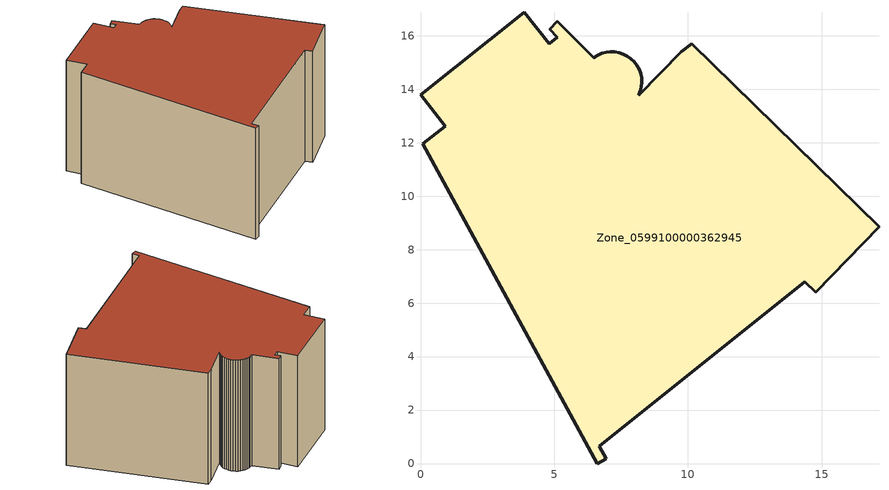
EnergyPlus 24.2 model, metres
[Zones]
Zone_0599100000362945
 floor ground (C_G): 8.23,14.59 8.27,14.43 8.28,14.26 8.26,14.1 8.22,13.94 8.16,13.78 9.75,15.4 10.15,15.7 17.15,8.85 14.78,6.4 14.38,6.79 6.69,0.64 6.94,0.18 6.62,0 0.09,11.96 0.92,12.62 0,13.79 3.88,16.87 4.81,15.7 5.12,15.95 4.84,16.24 5.12,16.54 6.49,15.19 6.63,15.27 6.78,15.34 6.94,15.38 7.11,15.4 7.27,15.4 7.43,15.37 7.59,15.31 7.74,15.24 7.87,15.14 7.99,15.02 8.09,14.89 8.17,14.75 z0
 wall outside (C_F): 8.22,13.94 8.26,14.1 8.28,14.26 8.27,14.43 8.23,14.59 8.17,14.75 8.09,14.89 7.99,15.02 7.87,15.14 7.74,15.24 7.59,15.31 7.43,15.37 7.27,15.4 7.11,15.4 6.94,15.38 6.78,15.34 6.63,15.27 6.49,15.19 5.12,16.54 4.84,16.24 5.12,15.95 4.81,15.7 3.88,16.87 0,13.79 0.92,12.62 0.09,11.96 6.62,0 6.94,0.18 6.69,0.64 14.38,6.79 14.78,6.4 17.15,8.85 10.15,15.7 9.75,15.4 8.16,13.78 8.22,13.94 z0:8.76
 roof outside (C_R): 6.49,15.19 5.12,16.54 4.84,16.24 5.12,15.95 4.81,15.7 3.88,16.87 0,13.79 0.92,12.62 0.09,11.96 6.62,0 6.94,0.18 6.69,0.64 14.38,6.79 14.78,6.4 17.15,8.85 10.15,15.7 9.75,15.4 8.16,13.78 8.22,13.94 8.26,14.1 8.28,14.26 8.27,14.43 8.23,14.59 8.17,14.75 8.09,14.89 7.99,15.02 7.87,15.14 7.74,15.24 7.59,15.31 7.43,15.37 7.27,15.4 7.11,15.4 6.94,15.38 6.78,15.34 6.63,15.27 z8.76
[BUILDING]
Pand.0599100000362945: North Axis=0; Terrain=City; Loads Convergence Tolerance Value=0.04; Temperature Convergence Tolerance Value=0.4; Solar Distribution=FullExterior; Maximum Number of Warmup Days=25; Minimum Number of Warmup Days=1
[Site:Location]
Rotterdam.The.Hague.AP_ZH_NLD Design_Conditions: Latitude=51.96; Longitude=4.45; Time Zone=1; Elevation=-4.5
[SITE:GROUNDTEMPERATURE:BUILDINGSURFACE]
18, 18, 18, 18, 18, 18, 18, 18, 18, 18, 18, 18
[MATERIAL] Thermal Absorptance=0.9; Solar Absorptance=0.7; Visible Absorptance=0.7
Name | Roughness | Thickness | Conductivity | Density | Specific Heat
G.D.1992-2005 | MediumSmooth | 0.15 | 0.06 | 540 | 1210
F.D.1992-2005 | Rough | 0.3 | 0.12 | 1920 | 840
R.D.1992-2005 | MediumRough | 0.2 | 0.08 | 1500 | 1000
[CONSTRUCTION]
C_G: G.D.1992-2005
C_F: F.D.1992-2005
C_R: R.D.1992-2005
[ZONE]
Zone_0599100000362945: Type=1; Multiplier=1; Ceiling Height=Autocalculate; Volume=Autocalculate; Floor Area=autocalculate; Part of Total Floor Area=Yes
[ZONEINFILTRATION:DESIGNFLOWRATE]
Infil_Zone_0599100000362945: Zone or ZoneList or Space or SpaceList=Zone_0599100000362945; Schedule=AlwaysOn; Design Flow Rate Calculation Method=Flow/Area; Flow Rate per Floor Area=0.0021; Constant Term Coefficient=1; Temperature Term Coefficient=0; Velocity Term Coefficient=0; Velocity Squared Term Coefficient=0
[HVACTEMPLATE:ZONE:IDEALLOADSAIRSYSTEM]
Zone_0599100000362945: Maximum Heating Supply Air Temperature=50; Minimum Cooling Supply Air Temperature=13; Maximum Heating Supply Air Humidity Ratio=0.0156; Minimum Cooling Supply Air Humidity Ratio=0.0077; Heating Limit=NoLimit; Cooling Limit=NoLimit; Dehumidification Control Type=ConstantSensibleHeatRatio; Cooling Sensible Heat Ratio=0.7; Dehumidification Setpoint=60; Humidification Control Type=None; Humidification Setpoint=30; Outdoor Air Method=None; Outdoor Air Flow Rate per Person=0.00944; Outdoor Air Flow Rate per Zone Floor Area=0; Outdoor Air Flow Rate per Zone=0; Demand Controlled Ventilation Type=None; Outdoor Air Economizer Type=NoEconomizer; Heat Recovery Type=None; Sensible Heat Recovery Effectiveness=0.7; Latent Heat Recovery Effectiveness=0.65
[ZONECONTROL:THERMOSTAT]
ThermostatControl_Zone_0599100000362945: Zone or ZoneList=Zone_0599100000362945; Control Type Schedule=DualSetpointControlType; Control 1=Thermostat_Zone_0599100000362945; Temperature Difference Between Cutout And Setpoint=0
[THERMOSTATSETPOINT:DUALSETPOINT]
Thermostat_Zone_0599100000362945: Heating Setpoint Temperature Schedule=HeatingSetpoint_Zone_0599100000362945; Cooling Setpoint Temperature Schedule=CoolingSetpoint_Zone_0599100000362945
[SCHEDULE:COMPACT]
HeatingSetpoint_Zone_0599100000362945: Through: 12/31, For: AllDays, Until: 24:00, 21
CoolingSetpoint_Zone_0599100000362945: Through: 12/31, For: AllDays, Until: 24:00, 24
DualSetpointControlType: Through: 12/31, For: AllDays, Until: 24:00, 4
AlwaysOn: Through: 12/31, For: AllDays, Until: 24:00, 1
